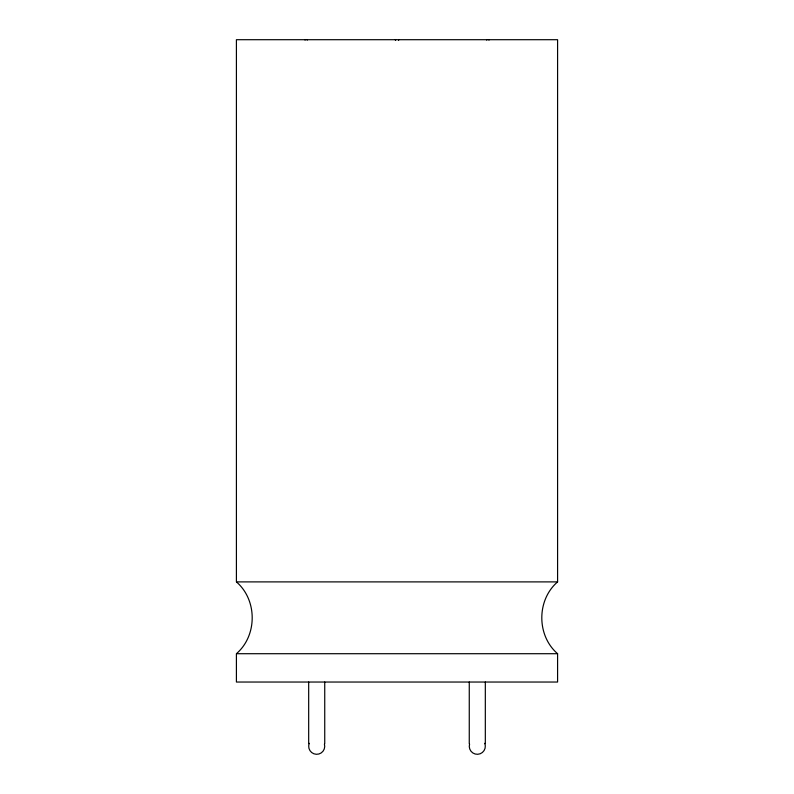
<?xml version="1.0" encoding="UTF-8"?>
<svg xmlns="http://www.w3.org/2000/svg" width="794" height="794" viewBox="0 0 794 794"><rect width="100%" height="100%" fill="white"/><g stroke="black" fill="none" stroke-linecap="round" stroke-linejoin="round"><path stroke-width="1.19" d="M557.587 581.893C536.546 600.036 536.546 635.567 557.587 653.71L557.587 682.036L236.413 682.036L236.413 653.71C257.454 635.567 257.454 600.036 236.413 581.893L236.413 39.7L557.587 39.7L557.587 581.893L236.592 581.893M236.592 653.71L557.587 653.71M485.323 682.036L485.323 743.72M469.264 682.036L469.264 743.72M324.736 682.036L324.736 743.72M308.677 682.036L308.677 743.72M324.428 744.057A8.029 8.029 0 0 1 316.31 754.29A8.029 8.029 0 0 1 309.243 743.313M484.757 743.313A8.029 8.029 0 0 1 477.69 754.29A8.029 8.029 0 0 1 469.572 744.057M395.442 40.087A1.608 1.608 0 0 1 395.392 39.7M307.288 39.7A1.608 1.122 -90 0 1 307.248 40.087M305.075 40.087A1.608 1.122 -90 0 1 305.045 39.7M486.722 40.097A1.608 1.151 90 0 1 486.682 39.7M488.985 39.7A1.608 1.151 90 0 1 488.955 40.097M395.62 40.117A1.687 1.558 -90 0 1 395.541 39.7M398.558 40.087A1.608 1.608 0 0 0 398.608 39.7A1.687 1.558 -90 0 1 398.568 40.117"/></g></svg>
